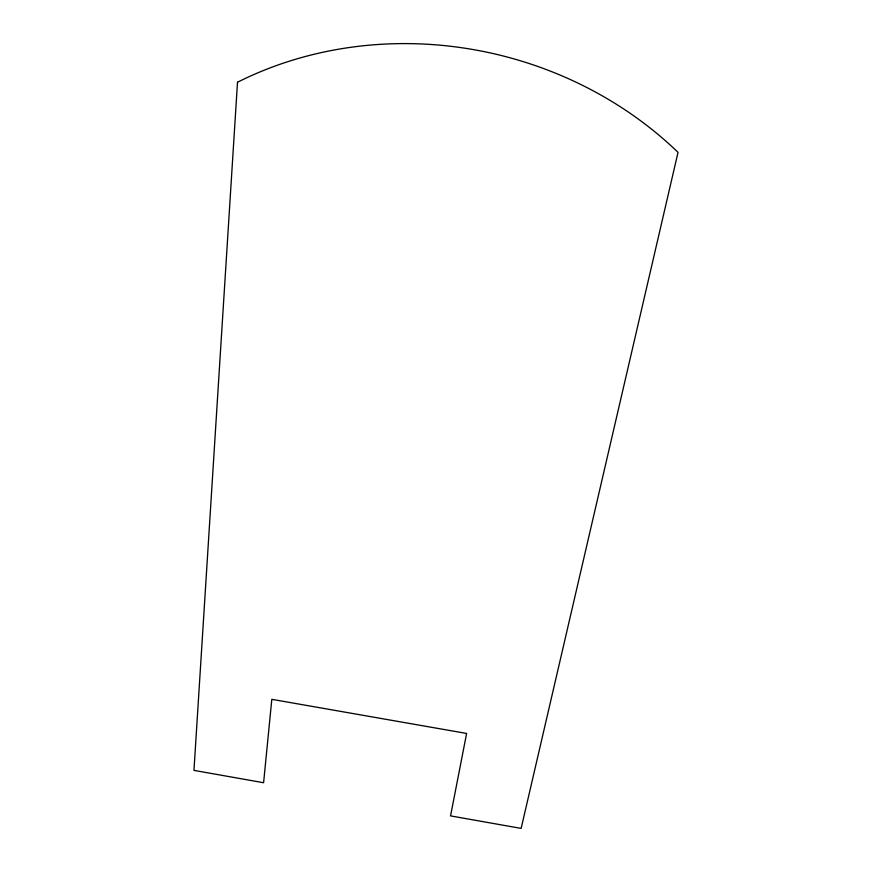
<?xml version="1.0" encoding="UTF-8"?>
<svg xmlns="http://www.w3.org/2000/svg" width="872" height="872" viewBox="0 0 872 872"><rect width="100%" height="100%" fill="white"/><g stroke="black" fill="none" stroke-linecap="round" stroke-linejoin="round"><path stroke-width="1.31" d="M237.511 82.23L193.965 770.379L263.606 782.729L271.813 699.333L466.618 733.45L450.552 815.887L521.14 828.4L678.034 152.349A358.643 318.88 13.6 0 0 237.511 82.23"/></g></svg>
